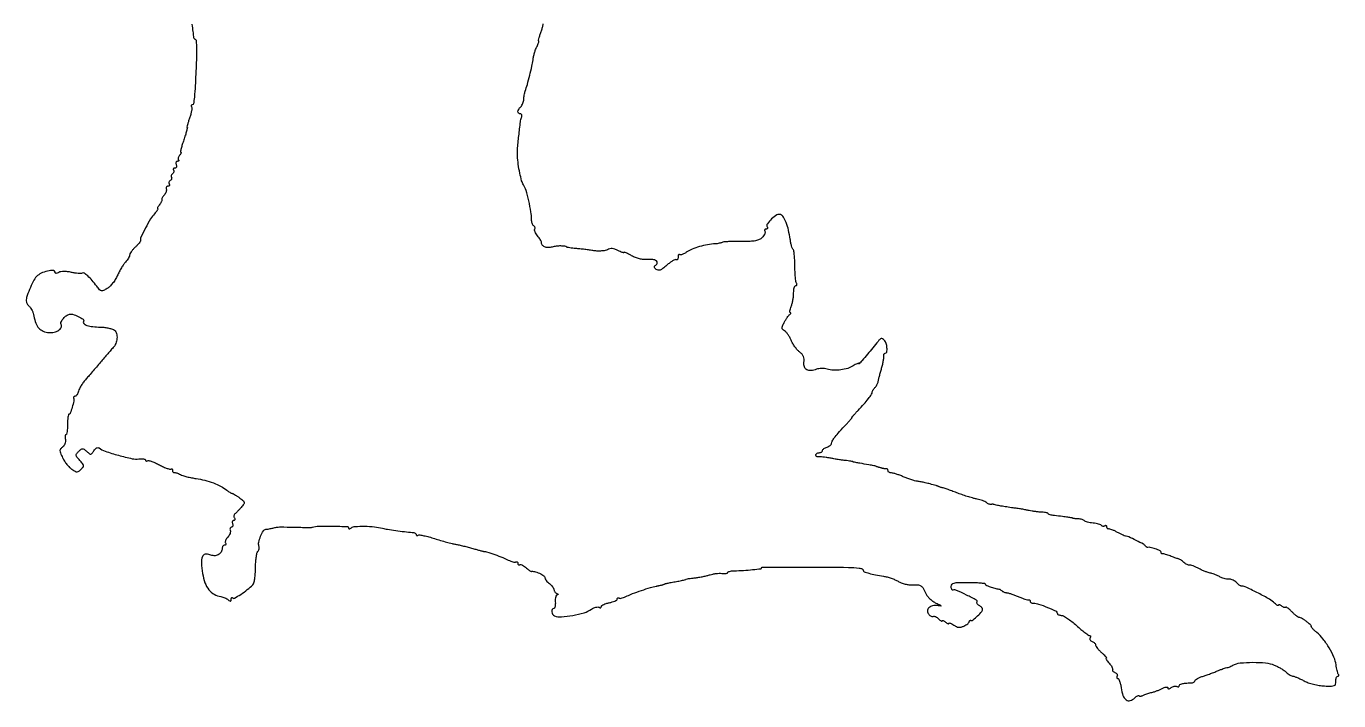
# Model space of a CAD drawing. Extents: x 0 to 582, y 0 to 597.
# Drawn here: x 0 to 582, y 0 to 299 of the extents above; entities that cross this region are included whole.
import ezdxf

# ---------------------------------------------------------------- set-up
doc = ezdxf.new("R2010")
doc.units = 0

msp = doc.modelspace()

# ---------------------------------------------------------------- linework, layer by layer
msp.add_lwpolyline([(73.594641, 299.734646, -0.003356), (74.021923, 296.422865, -0.01131), (74.237697, 294.25, 0.061969), (74.334649, 293.772069, 0.075847), (74.543035, 293.367188, 0.090008), (74.826571, 293.095243, 0.147302), (75.142848, 293, -0.396499), (75.455045, 292.706247, -0.005984), (75.587994, 289.989062, -0.012341), (75.628504, 286.680268, -0.007394), (75.521474, 282.75, -0.001745), (75.054292, 272.490091, -0.012083), (74.686319, 267.469208, -0.016388), (74.300286, 264.518629, -0.367005), (73.690983, 264.000774, 0.135188), (73.428404, 263.928187, 0.190435), (73.281831, 263.737756, 0.141447), (73.282239, 263.448575, 0.067888), (73.434192, 263.106479, -0.162773), (73.569511, 262.530772, -0.021398), (73.398602, 261.269152, -0.023025), (73.052056, 259.744381, -0.017417), (72.537568, 258.106479, 0.008171), (72.010652, 256.531469, 0.014211), (71.63234, 255.206278, 0.008401), (71.379105, 254.138493, 0.479007), (71.490498, 254, -0.488226), (71.60256, 253.856331, -0.004675), (71.218398, 252.384375, -0.010551), (70.69693, 250.609372, -0.00613), (70, 248.5, 0.008683), (69.314957, 246.390512, 0.015115), (68.8306, 244.615625, 0.009442), (68.516878, 243.194673, 0.473597), (68.676306, 243, -0.397059), (68.796962, 242.886252, -0.111661), (68.750698, 242.605785, -0.052999), (68.519167, 242.173559, -0.023767), (68.131121, 241.657991, 0.050768), (67.753708, 241.095866, 0.066538), (67.537806, 240.516912, 0.082297), (67.507446, 240.010146, 0.171918), (67.675343, 239.657991, -0.107973), (67.83593, 239.407608, -0.250747), (67.80656, 239.193285, -0.178279), (67.587473, 239.04647, -0.059455), (67.198051, 239, 0.153432), (66.813169, 238.879046, 0.152337), (66.565342, 238.559375, 0.114556), (66.502351, 238.073796, 0.066923), (66.638374, 237.5, -0.069008), (66.771857, 236.926317, -0.116977), (66.70238, 236.440625, -0.152575), (66.444764, 236.120613, -0.148627), (66.047972, 236, 0.087099), (65.646275, 235.92949, 0.165964), (65.393483, 235.726548, 0.178898), (65.32854, 235.423882, 0.103085), (65.457295, 235.069098, -0.110145), (65.597587, 234.665018, -0.099917), (65.560288, 234.224179, -0.094986), (65.350569, 233.814355, -0.088941), (65, 233.5, 0.082063), (64.645885, 233.191085, 0.092249), (64.427168, 232.796119, 0.100657), (64.376253, 232.377779, 0.11907), (64.5, 232, -0.11907), (64.623747, 231.622221, -0.100657), (64.572832, 231.203881, -0.092249), (64.354115, 230.808915, -0.082063), (64, 230.5, 0.088941), (63.649431, 230.185645, 0.094986), (63.439712, 229.775821, 0.099917), (63.402413, 229.334982, 0.110145), (63.542705, 228.930902, -0.100279), (63.673739, 228.575996, -0.177037), (63.613466, 228.273452, -0.168258), (63.368052, 228.070775, -0.089467), (62.975684, 228, 0.114754), (62.571855, 227.906081, 0.141147), (62.286588, 227.646932, 0.129777), (62.16814, 227.256824, 0.089846), (62.233978, 226.798066, -0.110535), (62.292297, 226.225898, -0.051502), (62.127569, 225.494456, -0.047497), (61.786487, 224.729342, -0.048494), (61.309127, 224.048066, 0.026685), (60.820544, 223.411651, 0.034903), (60.448838, 222.77958, 0.037472), (60.225923, 222.232494, 0.182128), (60.241816, 221.903695, -0.184218), (60.256593, 221.569981, -0.034945), (60.021003, 220.996781, -0.033134), (59.634163, 220.330557, -0.025108), (59.127555, 219.653695, 0.022413), (58.646722, 219.018432, 0.049293), (58.352552, 218.485773, 0.100557), (58.279876, 218.137346, 0.415736), (58.41651, 218, -0.528829), (58.523712, 217.842599, -0.048526), (58.266693, 217.339063, -0.030725), (57.737693, 216.614077, -0.014796), (56.97772, 215.75, 0.05364), (55.266607, 213.469921, 0.014164), (53.045248, 209.48271, 0.009217), (50.996992, 205.364456, 0.156724), (50.799988, 203.882745, -0.198846), (50.722663, 203.526663, -0.017335), (50.157369, 202.76911, -0.020669), (49.388381, 201.887139, -0.014552), (48.455752, 200.958431, 0.022581), (47.515664, 199.991751, 0.026729), (46.721377, 198.99504, 0.027114), (46.152478, 198.098015, 0.128444), (46, 197.514247, -0.10443), (45.880153, 196.946689, -0.02917), (45.463165, 196.134928, -0.028081), (44.871936, 195.25001, -0.026224), (44.172476, 194.415506, 0.037885), (43.345896, 193.381324, 0.014498), (42.351831, 191.828943, 0.01426), (41.365561, 190.074173, 0.017007), (40.540848, 188.364798, -0.034998), (39.653765, 186.683421, -0.028304), (38.481052, 185.012783, -0.029148), (37.216429, 183.59085, -0.063094), (36.062197, 182.695812, -0.02285), (34.382061, 181.804236, -0.167296), (33.490242, 181.705145, -0.158982), (32.702618, 182.173202, -0.020102), (31.443824, 183.732766, 0.01946), (29.378864, 186.297848, 0.033861), (27.449633, 188.230901, 0.038504), (25.830361, 189.440861, 0.287101), (24.91261, 189.44599, -0.143205), (24.396193, 189.303568, -0.017233), (23.203672, 189.36305, -0.019373), (21.759522, 189.541643, -0.014809), (20.196591, 189.844494, 0.025193), (18.49987, 190.136865, 0.031436), (16.903792, 190.228602, 0.034951), (15.551219, 190.126542, 0.091509), (14.632537, 189.814233, -0.034451), (13.94438, 189.489143, -0.10316), (13.433986, 189.403178, -0.203101), (13.126026, 189.547964, -0.1847), (13, 189.87749, 0.413698), (12.212934, 190.665944, 0.056232), (9.647875, 190.381125, 0.049708), (6.752592, 189.414376, 0.100126), (4.803371, 188.019318, 0.068634), (3.251744, 185.813267, 0.023863), (1.634088, 182.269224, 0.021352), (0.375632, 178.686386, 0.122114), (0.27155, 176.688968, 0.068342), (0.449922, 176.163818, 0.034285), (0.80633, 175.558927, 0.033258), (1.267864, 174.973346, 0.041901), (1.771275, 174.501476, -0.087865), (2.297247, 173.909232, -0.03169), (2.826817, 172.910538, -0.030261), (3.280252, 171.719281, -0.031509), (3.579415, 170.497859, 0.04572), (4.459676, 167.299592, 0.095139), (5.805503, 165.102842, 0.111652), (7.708045, 163.775835, 0.080023), (10.24343, 163.19034, 0.071538), (12.607081, 163.369347, 0.089614), (14.631231, 164.218407, 0.133032), (15.730562, 165.445928, 0.260522), (15.674765, 166.717224, -0.238123), (15.590275, 167.696841, -0.064252), (16.374304, 169.099052, -0.059633), (17.623554, 170.420598, -0.089664), (19, 171.200565, -0.15284), (20.720133, 171.257964, -0.044413), (23.233529, 170.315519, -0.045879), (25.344782, 169.052259, -0.391744), (25.53844, 168.062197, 0.374288), (25.686379, 167.161057, 0.094388), (27.099099, 166.382728, 0.050759), (29.660503, 165.826283, 0.022871), (33.096105, 165.596611, -0.024986), (34.971313, 165.463289, -0.025728), (36.805359, 165.143961, -0.026552), (38.357958, 164.702678, -0.090912), (39.269247, 164.191341, -0.156778), (40.192702, 162.741417, -0.082397), (40.390305, 160.591688, -0.07642), (39.870124, 158.322081, -0.09766), (38.710289, 156.522695, 0.01141), (38.01496, 155.767931, 0.001777), (36.680523, 154.24049, 0.001978), (35.120178, 152.427158, 0.001722), (33.5, 150.515864, -0.001563), (31.764596, 148.467322, -0.0012), (29.85639, 146.239868, -0.001213), (28.061169, 144.164651, -0.002881), (26.713243, 142.63203, 0.022346), (25.604487, 141.267762, 0.019972), (24.577173, 139.759096, 0.020444), (23.763945, 138.328834, 0.05689), (23.354835, 137.25, -0.035008), (23.070546, 136.388641, -0.046992), (22.689201, 135.660938, -0.05558), (22.273963, 135.155412, -0.195458), (21.891592, 135, 0.086787), (21.56568, 134.943001, 0.118756), (21.317864, 134.779688, 0.131495), (21.187641, 134.535672, 0.119937), (21.190499, 134.25, -0.113356), (21.223348, 132.82144, -0.018573), (20.561915, 130.117403, -0.012692), (19.721767, 127.424561, -0.321152), (19.128944, 127, 0.347823), (18.851707, 126.780598, 0.021499), (18.640973, 125.678125, 0.024435), (18.499567, 124.225158, 0.014874), (18.4678, 122.5, -0.01466), (18.43677, 120.774832, -0.024095), (18.297612, 119.321875, -0.020972), (18.090218, 118.217328, -0.349034), (17.816818, 118, 0.296929), (17.577707, 117.844272, 0.071246), (17.443197, 117.365703, 0.050709), (17.42198, 116.668366, 0.029844), (17.53068, 115.840692, -0.070973), (17.576414, 114.899338, -0.064693), (17.361938, 113.950784, -0.066099), (16.919076, 113.107514, -0.081136), (16.295873, 112.474397, 0.058272), (15.421504, 111.66345, 0.179365), (15.148034, 110.918084, 0.098772), (15.355332, 109.896582, 0.011487), (16.311497, 107.755998, 0.033418), (17.129185, 106.293744, 0.025256), (18.209176, 104.803728, 0.025786), (19.371735, 103.502701, 0.052534), (20.431805, 102.63664, 0.019412), (21.917672, 101.743501, 0.126541), (22.755051, 101.529096, 0.160634), (23.491906, 101.772982, 0.036821), (24.498198, 102.641055, 0.041234), (25.347445, 103.643245, 0.193318), (25.522581, 104.363174, 0.136338), (25.174331, 105.155104, 0.017223), (23.930801, 106.573659, -0.016627), (22.665721, 108.013329, -0.140964), (22.327681, 108.796215, -0.193954), (22.515571, 109.515152, -0.036671), (23.419386, 110.562243, -0.027164), (24.461143, 111.496563, -0.173797), (25.120775, 111.724429, -0.160175), (25.80467, 111.490791, -0.022182), (26.976609, 110.521169, 0.01955), (28.162931, 109.529081, 0.192962), (28.776754, 109.355138, 0.206928), (29.31681, 109.659495, 0.022817), (30.141542, 110.855036, -0.04755), (30.725129, 111.61751, -0.084057), (31.35192, 112.098735, -0.117687), (31.949074, 112.252967, -0.172485), (32.458796, 112.082267, 0.086171), (35.164845, 110.629003, 0.012916), (41.089891, 108.827973, 0.012629), (47.100886, 107.331425, 0.091373), (50.066665, 107.223092, -0.028074), (51.190978, 107.324096, -0.046897), (52.138333, 107.266938, -0.06294), (52.795437, 107.078196, -0.299878), (53, 106.76779, 0.116758), (53.069613, 106.473745, 0.185855), (53.258439, 106.301901, 0.155051), (53.543402, 106.283872, 0.077431), (53.879791, 106.425707, -0.203842), (54.458654, 106.514023, -0.0203), (55.831762, 106.102227, -0.022959), (57.490099, 105.44396, -0.016229), (59.289348, 104.560948, 0.014577), (61.067996, 103.680747, 0.022302), (62.661938, 103.033387, 0.018379), (63.962912, 102.624619, 0.269526), (64.409557, 102.742891, -0.136019), (64.633251, 102.869494, -0.260101), (64.826557, 102.817182, -0.150389), (64.959008, 102.574182, -0.050168), (65, 102.166667, 0.064351), (65.055637, 101.736164, 0.10263), (65.220312, 101.405116, 0.135869), (65.464892, 101.22507, 0.161515), (65.75, 101.212452, -0.12201), (66.164689, 101.226232, -0.025989), (66.867188, 101.038173, -0.025729), (67.679298, 100.727866, -0.021999), (68.5, 100.320823, 0.049699), (69.595444, 99.851088, 0.014265), (71.372818, 99.345292, 0.014205), (73.421348, 98.886535, 0.014659), (75.471296, 98.550277, -0.030386), (79.280011, 97.80189, -0.027193), (83.117405, 96.576277, -0.028395), (86.527451, 95.052242, -0.055561), (89, 93.403609, 0.022259), (89.647696, 92.906535, 0.020644), (90.353125, 92.455586, 0.021135), (91.013898, 92.107167, 0.062601), (91.5, 91.947189, -0.07445), (92.03235, 91.757963, -0.014858), (92.910256, 91.255467, -0.015412), (93.905725, 90.602701, -0.013825), (94.896617, 89.866681, -0.016431), (96.385067, 88.614562, -0.181443), (96.738212, 87.935534, -0.189739), (96.54884, 87.207342, -0.018244), (95.396617, 85.740751, -0.007885), (94.606081, 84.836098, -0.008254), (93.799185, 83.97075, -0.007987), (93.078686, 83.246701, -0.035868), (92.621885, 82.861803, 0.116457), (92.339281, 82.533315, 0.092735), (92.203561, 82.084485, 0.085656), (92.234686, 81.584665, 0.080294), (92.430902, 81.111803, -0.069584), (92.61819, 80.68629, -0.144206), (92.614322, 80.326592, -0.190031), (92.425471, 80.089574, -0.131358), (92.090402, 80, 0.172457), (91.747127, 79.877971, 0.149855), (91.53372, 79.559375, 0.105471), (91.493584, 79.074174, 0.059765), (91.638374, 78.5, -0.062927), (91.779282, 77.92599, -0.109632), (91.728935, 77.440625, -0.151303), (91.500163, 77.121579, -0.163532), (91.138374, 77, 0.147005), (90.771877, 76.889866, 0.152616), (90.533278, 76.597251, 0.117805), (90.467702, 76.153271, 0.069742), (90.588895, 75.628939, -0.119568), (90.671977, 74.985446, -0.060382), (90.484224, 74.184379, -0.054802), (90.074726, 73.358563, -0.053944), (89.493753, 72.63661, 0.047433), (88.919569, 71.941768, 0.058273), (88.531672, 71.195586, 0.069165), (88.375334, 70.512105, 0.161465), (88.495259, 70.007671, -0.081784), (88.653711, 69.6226, -0.160283), (88.624008, 69.296003, -0.182888), (88.413458, 69.079015, -0.110112), (88.059017, 69, 0.129192), (87.655153, 68.893877, 0.100706), (87.311086, 68.595343, 0.088925), (87.079717, 68.148767, 0.075301), (87, 67.622445, -0.139451), (86.531596, 65.975651, -0.135165), (85.262365, 64.798297, -0.122951), (83.463602, 64.368605, -0.104715), (81.55445, 64.793237, 0.154745), (79.512019, 65.040489, 0.258719), (78.215838, 63.964328, 0.109173), (77.791367, 61.230856, 0.024253), (78.323095, 56.5, 0.046535), (79.386442, 52.394307, 0.080651), (81.094449, 49.32194, 0.095571), (83.447695, 47.291474, 0.092738), (86.412107, 46.254879, -0.037781), (87.24851, 46.061713, -0.025627), (88.166064, 45.722889, -0.025878), (89.023418, 45.301608, -0.046097), (89.671516, 44.857655, 0.026298), (90.325093, 44.370894, 0.183799), (90.706183, 44.284066, 0.304954), (90.93056, 44.485478, 0.061901), (91, 45.044222, -0.051047), (91.046013, 45.493739, -0.153248), (91.194428, 45.760229, -0.25968), (91.411004, 45.815619, -0.132682), (91.661882, 45.671451, 0.340382), (92.465515, 45.567011, 0.012802), (95.217531, 47.263875, 0.02125), (98.129296, 49.345354, 0.026632), (100.632353, 51.524676, 0.143252), (101.073939, 52.302025, 0.019893), (101.432077, 54.141786, 0.021439), (101.681862, 56.411525, 0.016686), (101.764706, 58.893277, -0.015331), (101.840695, 61.3709, -0.019982), (102.07006, 63.627827, -0.017986), (102.398097, 65.459565, -0.14404), (102.804208, 66.204208, 0.083193), (103.161778, 66.705712, 0.062439), (103.380984, 67.348462, 0.062176), (103.435344, 68.028509, 0.08067), (103.307974, 68.639815, -0.149594), (103.188014, 70.365002, -0.040818), (104.028221, 72.995637, -0.03884), (105.238526, 75.387855, -0.243945), (106.37132, 76.076511, 0.020246), (106.940348, 76.138305, 0.007006), (107.75595, 76.272161, 0.006947), (108.651522, 76.444931, 0.008016), (109.5, 76.635113, -0.017905), (111.096196, 76.959886, -0.032986), (112.414274, 77.090767, -0.013205), (114.338061, 77.103494, -0.000832), (120, 76.981992, 0.00243), (122.527056, 76.935842, 0.003624), (124.7375, 76.922239, 0.001578), (126.624108, 76.930255, 0.074787), (127, 76.989645, -0.071903), (129.728999, 77.436878, -0.008483), (135.895761, 77.448684, -0.003433), (142.459792, 77.304792, -0.405808), (143, 76.748807, 0.128724), (143.09086, 76.401729, 0.262875), (143.324071, 76.260474, 0.136388), (143.709946, 76.35516, 0.035257), (144.25, 76.710696, -0.150508), (145.931082, 77.331824, -0.016629), (150.079911, 77.422674, -0.021438), (154.48551, 77.183523, -0.040028), (158, 76.554471, 0.023368), (160.244936, 76.075045, 0.00618), (163.87185, 75.522028, 0.006528), (167.797125, 75.025228, 0.009671), (171.25, 74.701443, -0.045812), (171.919736, 74.589429, -0.062813), (172.485938, 74.361481, -0.079383), (172.869851, 74.059422, -0.188623), (173, 73.726697, 0.127159), (173.071564, 73.449851, 0.189129), (173.262218, 73.292165, 0.147226), (173.551102, 73.284988, 0.071638), (173.892657, 73.433658, -0.178419), (174.524425, 73.562021, -0.011923), (176.373207, 73.232252, -0.015992), (178.60579, 72.703992, -0.011223), (181.083564, 71.973305, 0.0057), (183.719256, 71.1643, 0.005342), (186.430312, 70.397244, 0.005324), (188.850293, 69.767971, 0.018223), (190.440907, 69.433418, -0.012281), (191.927634, 69.139115, -0.005086), (193.923266, 68.671516, -0.005028), (196.053154, 68.126788, -0.006459), (198, 67.580931, 0.003407), (199.760441, 67.075725, 0.004912), (201.325, 66.654775, 0.00266), (202.651035, 66.31945, 0.076678), (203, 66.288202, -0.096901), (204.178173, 66.13483, -0.005059), (207.801039, 64.882705, -0.008661), (211.376519, 63.536053, -0.025269), (213.774969, 62.441722, 0.026439), (214.823607, 61.966224, 0.033316), (215.83962, 61.644973, 0.035299), (216.696683, 61.498677, 0.164477), (217.1783, 61.610195, -0.115371), (217.491016, 61.715164, -0.185296), (217.758626, 61.640434, -0.156129), (217.938633, 61.389508, -0.078292), (218, 61, 0.081576), (218.063708, 60.612117, 0.160045), (218.249263, 60.364442, 0.183037), (218.525436, 60.294408, 0.11041), (218.848556, 60.406403, -0.207146), (219.319019, 60.47513, -0.048745), (220.079836, 60.188001, -0.042244), (220.962636, 59.655552, -0.030726), (221.848556, 58.926464, 0.011401), (222.674493, 58.191438, 0.022539), (223.368013, 57.653912, 0.027033), (223.875409, 57.335638, 0.571558), (224, 57.409025, -0.441431), (224.151458, 57.54715, -0.023042), (224.88125, 57.445718, -0.024192), (225.849287, 57.21645, -0.013626), (227, 56.850155, -0.032865), (228.148456, 56.36306, -0.042972), (229.11875, 55.764514, -0.049188), (229.797436, 55.148634, -0.185996), (230, 54.622934, 0.122132), (230.137242, 54.069454, 0.041357), (230.5875, 53.365113, 0.038215), (231.234672, 52.638812, 0.035523), (232, 52, -0.035941), (232.765318, 51.360112, -0.038462), (233.4125, 50.63063, -0.041632), (233.862451, 49.921776, -0.121181), (234, 49.362574, 0.093329), (234.093183, 48.867702, 0.06552), (234.367188, 48.369801, 0.063508), (234.772117, 47.944432, 0.075049), (235.25, 47.662281, -0.029524), (235.673478, 47.46159, -0.189771), (235.822228, 47.282867, -0.405707), (235.755881, 47.146144, -0.068517), (235.442691, 47.078947, 0.245426), (235.051573, 46.835982, 0.066184), (234.756977, 46.141941, 0.051159), (234.590573, 45.154873, 0.033489), (234.593077, 44, -0.028325), (234.607432, 42.850368, -0.045725), (234.475273, 41.88125, -0.058996), (234.232622, 41.205567, -0.284354), (233.900386, 41, 0.280118), (233.217514, 40.584855, 0.147459), (233.027732, 39.573621, 0.113449), (233.425884, 38.423337, 0.166269), (234.25, 37.75402, 0.106053), (237.305122, 37.319518, 0.027076), (242.293327, 37.942169, 0.028308), (247.310043, 39.142875, 0.072255), (250.691357, 40.717339, -0.038862), (251.618187, 41.226506, -0.04541), (252.566388, 41.555438, -0.051192), (253.399912, 41.673631, -0.149126), (253.956024, 41.527179, 0.073975), (254.355362, 41.35556, 0.150504), (254.693332, 41.369273, 0.187923), (254.916759, 41.561638, 0.122724), (255, 41.89567, -0.242077), (255.223146, 42.329558, -0.043902), (256.028125, 42.804476, -0.038656), (257.159326, 43.240617, -0.026324), (258.5, 43.565978, 0.024598), (259.840796, 43.886473, 0.036512), (260.971875, 44.308099, 0.040486), (261.782646, 44.762387, 0.249794), (262, 45.170308, -0.097124), (262.063219, 45.492697, -0.174747), (262.241374, 45.690462, -0.170842), (262.508117, 45.731622, -0.092326), (262.8217, 45.610195, 0.170309), (263.311827, 45.502551, 0.033024), (264.216005, 45.673831, 0.031694), (265.293233, 46.02676, 0.024657), (266.414392, 46.539964, -0.030649), (268.774276, 47.586191, -0.007634), (272.754972, 48.997689, -0.007585), (276.772931, 50.286158, -0.031492), (279.25, 50.871858, 0.004329), (279.573744, 50.930061, 0.003318), (279.926563, 50.999077, 0.003355), (280.255897, 51.068075, 0.007937), (280.5, 51.125), (280.758692, 51.189673), (281.146875, 51.286719), (281.580474, 51.395119), (282, 51.5, 0.011244), (282.401182, 51.609937, 0.012819), (282.779688, 51.733521, 0.012034), (283.094467, 51.853911, 0.067684), (283.25, 51.9439, -0.10654), (283.442311, 52.036182, -0.00481), (284.160937, 52.201042, -0.007874), (285.024047, 52.37613, -0.005539), (286, 52.546992, 0.006306), (288.317955, 52.95647, 0.007924), (290.454065, 53.396849, 0.00222), (292.371343, 53.832838, 0.348895), (292.5, 53.994772, -0.369798), (292.557022, 54.061327, -0.001294), (293.675, 54.231894, -0.005661), (294.966277, 54.410559, -0.003418), (296.5, 54.594454, 0.012393), (298.226966, 54.833031, 0.009374), (300.109718, 55.177212, 0.009493), (301.866481, 55.567373, 0.021643), (303.171382, 55.943745, -0.03154), (304.381949, 56.267115, -0.020373), (305.815514, 56.494387, -0.020483), (307.240808, 56.602241, -0.035991), (308.421382, 56.558087, 0.024686), (309.409788, 56.498739, 0.040923), (310.242531, 56.558122, 0.051184), (310.830613, 56.711589, 0.312969), (311, 56.955695, -0.292259), (311.170989, 57.223238, -0.042413), (311.807813, 57.454732, -0.036988), (312.696136, 57.625523, -0.023338), (313.75, 57.698711, 0.009797), (317.97646, 57.877431, 0.011012), (322.030566, 58.218277, 0.003987), (325.675038, 58.635088, 0.3785), (325.999196, 59.00077, -0.41426), (326.350489, 59.350882, -0.000155), (346.246589, 59.309593, -0.001111), (364.506228, 59.225447, -0.031099), (369.25, 58.897568, -0.038576), (369.919949, 58.755963, -0.053675), (370.485937, 58.521547, -0.066661), (370.874648, 58.236321, -0.203917), (371, 57.941741, 0.307853), (371.432444, 57.305951, 0.022407), (373.542294, 56.579956, 0.024124), (376.418098, 55.881193, 0.013181), (380, 55.289316, -0.030547), (381.558101, 54.975945, -0.01864), (383.353125, 54.426914, -0.018656), (385.097778, 53.747398, -0.031231), (386.5, 53.033072, 0.042911), (387.884124, 52.368164, 0.028416), (389.566792, 51.83797, 0.028604), (391.273687, 51.507515, 0.04845), (392.727378, 51.453388, -0.028548), (395.215999, 51.459682, -0.125916), (396.603594, 51.022735, -0.123732), (397.623649, 49.968677, -0.027156), (398.771042, 47.701437, 0.062485), (399.477348, 46.520476, 0.035599), (400.594451, 45.284642, 0.034979), (401.916449, 44.183021, 0.048181), (403.250688, 43.403948, -0.002589), (405.195003, 42.494787, -0.144764), (405.490331, 42.230439, -0.626793), (405.398704, 42.086417, -0.007195), (403.947056, 42.276169, 0.089695), (401.760571, 42.200615, 0.140507), (400.113713, 41.316611, 0.197421), (399.514835, 39.93547, 0.179913), (400.029919, 38.46395, 0.047609), (400.547374, 37.949047, 0.061934), (401.111869, 37.591928, 0.075961), (401.635731, 37.436325, 0.174405), (402.032687, 37.520202, -0.185834), (402.454032, 37.599532, -0.061179), (403.066283, 37.407735, -0.0511), (403.75508, 37.0061, -0.038867), (404.41938, 36.437763, 0.020699), (405.02689, 35.878572, 0.047876), (405.535693, 35.525275, 0.108093), (405.863702, 35.425279, 0.43801), (406, 35.551016, -0.367029), (406.130356, 35.704677, -0.129665), (406.440625, 35.675378, -0.059248), (406.923674, 35.429763, -0.025998), (407.5, 35, 0.025433), (408.076312, 34.569235, 0.057651), (408.559375, 34.320297, 0.125171), (408.870348, 34.285442, 0.37451), (409, 34.434259, -0.437163), (409.1596, 34.581914, -0.071371), (409.621653, 34.478485, -0.041733), (410.303753, 34.152238, -0.020367), (411.116266, 33.631117, 0.04328), (412.274981, 32.960728, 0.087771), (413.288671, 32.687905, 0.087052), (414.339928, 32.778378, 0.042027), (415.616266, 33.234928, 0.02719), (416.528955, 33.712283, 0.03582), (417.299778, 34.248586, 0.038795), (417.848087, 34.766639, 0.18616), (418, 35.160515, -0.09456), (418.057464, 35.461646, -0.132657), (418.220313, 35.679964, -0.139303), (418.464193, 35.780015, -0.108987), (418.75, 35.75, 0.258894), (419.689725, 35.925776, 0.019063), (421.714465, 37.736647, 0.020416), (423.588643, 39.70005, 0.206814), (423.928967, 40.75, 0.129082), (423.802954, 41.09396, 0.041115), (423.452863, 41.518054, 0.037904), (422.968065, 41.945611, 0.034204), (422.407935, 42.31146, -0.052694), (421.88832, 42.678896, -0.074719), (421.523788, 43.110942, -0.096965), (421.364127, 43.537238, -0.18161), (421.434242, 43.893602, 0.433286), (421.221341, 44.680717, 0.007358), (416.792346, 46.953848, 0.010222), (412.367884, 49.031527, 0.165006), (410.75, 49.180004, -0.245919), (410.464316, 49.251953, -0.102309), (410.220313, 49.581116, -0.068413), (410.05445, 50.122326, -0.040213), (410, 50.798264, -0.185968), (410.360504, 51.734008, -0.151539), (411.290935, 52.284851, -0.05245), (413.227947, 52.536015, -0.006453), (417.5, 52.584028, -0.008471), (420.375658, 52.530511, -0.014044), (422.796875, 52.376226, -0.007667), (424.760243, 52.165227, -0.378804), (425, 51.894172, 0.29762), (425.31756, 51.40793, 0.01373), (427.236754, 50.627439, 0.022252), (429.340033, 49.943728, 0.037043), (431.166667, 49.581533, -0.071803), (431.475262, 49.497767, -0.0306), (431.857812, 49.303638, -0.029492), (432.247206, 49.04306, -0.034184), (432.583333, 48.75, 0.066051), (432.958622, 48.462634, 0.039099), (433.468814, 48.220313, 0.038449), (434.025801, 48.055072, 0.052934), (434.544543, 48, -0.068968), (435.236628, 47.904081, -0.011195), (436.537396, 47.504804, -0.012164), (438.056593, 46.959634, -0.010437), (439.627876, 46.314227, 0.010303), (441.165662, 45.682099, 0.013901), (442.582876, 45.178221, 0.010904), (443.772047, 44.820771, 0.128958), (444.25, 44.814227, -0.111215), (444.53583, 44.820313, -0.128704), (444.779688, 44.700638, -0.121906), (444.942628, 44.470436, -0.093606), (445, 44.166667, 0.166512), (445.108889, 43.848762, 0.095262), (445.416928, 43.578125, 0.076155), (445.87644, 43.395182, 0.056779), (446.419328, 43.333333, -0.081898), (448.734518, 42.951552, -0.017133), (452.593321, 41.494123, -0.010262), (456.441148, 39.794616, -0.291445), (457, 38.917292, 0.18223), (457.132808, 38.564997, 0.088969), (457.514063, 38.261507, 0.06963), (458.080378, 38.051049, 0.050371), (458.75, 37.972944, -0.125295), (459.712735, 37.711932, -0.018256), (461.454687, 36.642617, -0.019698), (463.457364, 35.193305, -0.015739), (465.5, 33.482168, 0.007391), (467.474485, 31.771226, 0.010763), (469.268899, 30.326956, 0.006555), (470.803288, 29.177199, 0.155884), (471.309017, 29.009224, -0.159561), (471.564202, 28.922428, -0.188404), (471.697556, 28.706885, -0.125284), (471.675367, 28.379462, -0.05923), (471.495635, 27.992937, 0.148943), (471.382065, 27.562314, 0.123594), (471.515309, 27.105471, 0.099723), (471.885502, 26.690575, 0.069381), (472.436618, 26.385948, -0.053176), (473.034552, 26.080214, -0.056635), (473.540757, 25.660669, -0.063462), (473.885592, 25.196389, -0.128724), (474, 24.75936, 0.146944), (474.161637, 24.221241, 0.024425), (474.807813, 23.339524, 0.024991), (475.697065, 22.348354, 0.019821), (476.75, 21.367571, -0.013358), (477.751181, 20.458873, -0.028772), (478.460432, 19.69684, -0.049244), (478.813598, 19.173464, -0.567408), (478.711045, 19.001221, 0.47359), (478.570718, 18.829334, 0.078675), (478.74263, 18.368372, 0.040489), (479.211735, 17.675161, 0.018543), (479.926464, 16.848556, -0.026917), (480.660543, 15.970283, -0.038086), (481.207024, 15.110616, -0.042565), (481.521023, 14.378245, -0.221922), (481.471163, 13.953341, 0.201113), (481.419008, 13.623115, 0.111865), (481.604073, 13.252472, 0.079667), (482.006542, 12.895257, 0.050165), (482.569126, 12.611848, -0.069662), (483.11802, 12.308048, -0.099962), (483.486378, 11.893882, -0.123645), (483.618411, 11.43751, -0.148363), (483.504365, 11.007063, 0.069265), (483.334422, 10.621622, 0.143725), (483.337204, 10.295825, 0.190156), (483.507193, 10.081198, 0.132038), (483.809314, 10, -0.280579), (484.202297, 9.76063, -0.033241), (484.627532, 8.782665, -0.031936), (485.012283, 7.443883, -0.020669), (485.292505, 5.85588, 0.050724), (486.105911, 2.453924, 0.151893), (487.512968, 0.554348, 0.236463), (489.310245, 0.250675, 0.122707), (491.309524, 1.452381, -0.036213), (491.906104, 1.968282, -0.054736), (492.49757, 2.315823, -0.071678), (492.99761, 2.458948, -0.234423), (493.314421, 2.352245, 0.165061), (493.622055, 2.200508, 0.068565), (494.091367, 2.20326, 0.057543), (494.638899, 2.347589, 0.046287), (495.183469, 2.620934, -0.037704), (495.826414, 2.957572, -0.01878), (496.684144, 3.289674, -0.018527), (497.603047, 3.568703, -0.025882), (498.443405, 3.744311, 0.033948), (499.383815, 3.956699, 0.013533), (500.640372, 4.369003, 0.013319), (501.97644, 4.888374, 0.016339), (503.193405, 5.446596, -0.022902), (504.363281, 5.96475, -0.06147), (505.24438, 6.188197, -0.127236), (505.784738, 6.118907, -0.306641), (506, 5.800911, 0.167522), (506.114506, 5.468739, 0.260185), (506.387008, 5.354237, 0.114564), (506.839861, 5.514134, 0.031302), (507.456195, 5.963645, -0.05732), (508.090759, 6.377768, -0.06058), (508.791251, 6.627673, -0.067771), (509.449211, 6.684618, -0.126816), (509.956195, 6.527073, 0.063293), (510.355979, 6.345097, 0.134126), (510.693382, 6.333594, 0.191578), (510.914558, 6.488557, 0.1463), (511, 6.774316, -0.254223), (511.298761, 7.323937, -0.083213), (512.173753, 7.70315, -0.042759), (513.720792, 7.948757, -0.010996), (516.25, 8.075292, 0.047061), (516.919744, 8.157442, 0.065871), (517.485937, 8.362615, 0.084621), (517.868405, 8.65219, 0.190742), (518, 8.984597, -0.24222), (518.207962, 9.388694, -0.02766), (519.101562, 9.955079, -0.028474), (520.313345, 10.544448, -0.01938), (521.75, 11.080285, 0.005524), (523.421791, 11.651586, 0.003534), (525.351723, 12.350395, 0.003551), (527.233176, 13.061964, 0.006622), (528.745226, 13.669263, -0.007034), (530.007453, 14.175013, -0.0109), (531.112007, 14.57224, -0.005412), (532.045824, 14.874049, -0.233595), (532.245226, 14.842446, 0.246027), (532.433042, 14.81719, 0.010007), (533.091735, 15.071774, 0.0155), (533.881116, 15.424124, 0.010144), (534.76919, 15.876474, -0.097581), (538.035064, 16.875469, -0.024505), (543.621473, 17.173534, -0.025524), (549.307253, 16.907634, -0.073106), (553.136107, 15.95554, -0.021269), (554.56598, 15.295956, -0.015973), (556.081309, 14.454945, -0.016221), (557.458177, 13.57036, -0.035328), (558.438561, 12.787044, 0.025133), (559.259751, 12.103057, 0.027298), (560.123818, 11.524944, 0.028216), (560.911762, 11.116075, 0.105954), (561.453371, 11, -0.087407), (562.079602, 10.889683, -0.011742), (563.330542, 10.401286, -0.013265), (564.797522, 9.742238, -0.010812), (566.332414, 8.961823, 0.039402), (568.183529, 8.150125, 0.022282), (570.532358, 7.449402, 0.021896), (573.022381, 6.940547, 0.029245), (575.317605, 6.711823, 0.009072), (578.447028, 6.640751, 0.096437), (579.693216, 6.877468, 0.230302), (580.264104, 7.505097, 0.080336), (580.420599, 8.75, -0.037635), (580.455052, 9.611718, -0.057557), (580.625495, 10.339063, -0.076884), (580.895368, 10.834669, -0.233799), (581.229616, 11, 0.134273), (581.51827, 11.07894, 0.190528), (581.679765, 11.286871, 0.142158), (581.680204, 11.602762, 0.068241), (581.514472, 11.976583, -0.06391), (581.256545, 12.545079, -0.014477), (580.974011, 13.568618, -0.014766), (580.715318, 14.777296, -0.013859), (580.52216, 16.024903, 0.071169), (579.592157, 19.411753, 0.032049), (577.482772, 23.5219, 0.031852), (574.772031, 27.467883, 0.051467), (571.942887, 30.394603, -0.010642), (570.803912, 31.395155, -0.021881), (569.965127, 32.234665, -0.029513), (569.475053, 32.837973, -0.61104), (569.558133, 33, 0.583418), (569.64192, 33.148214, 0.049932), (569.313804, 33.5875, 0.027975), (568.654322, 34.231533, 0.012774), (567.727129, 35, 0.016103), (566.686368, 35.765732, 0.019519), (565.661777, 36.4125, 0.018458), (564.770539, 36.884598, 0.113033), (564.266585, 37, -0.142443), (563.774855, 37.142988, -0.021768), (562.929456, 37.733217, -0.022864), (561.968789, 38.540313, -0.018038), (561.003704, 39.496057, 0.018949), (560.069656, 40.417703, 0.030997), (559.204434, 41.115729, 0.032433), (558.494124, 41.553212, 0.329334), (558.1714, 41.504733, -0.214833), (557.8884, 41.397511, -0.067307), (557.432971, 41.48769, -0.053441), (556.891549, 41.740383, -0.037335), (556.342009, 42.131121, 0.033672), (555.826293, 42.50352, 0.081711), (555.394215, 42.683672, 0.182272), (555.120162, 42.648229, 0.277188), (555, 42.448131, -0.487557), (554.823651, 42.310271, -0.071865), (554.336099, 42.509122, -0.038227), (553.608125, 43.014847, -0.017655), (552.739912, 43.774615, 0.062597), (550.449734, 45.441467, 0.009575), (545.449516, 48.076358, 0.006801), (540.261705, 50.596621, 0.122097), (538.459621, 50.953739, -0.150604), (538.16753, 51.028821, -0.020148), (537.633451, 51.38708, -0.021809), (537.019775, 51.87804, -0.016758), (536.392857, 52.464286, 0.041066), (535.699796, 53.051977, 0.035821), (534.888616, 53.548884, 0.037497), (534.085729, 53.891221, 0.082205), (533.428571, 54, -0.016011), (531.911549, 54.04859, -0.048489), (530.892847, 54.213969, -0.047082), (529.909001, 54.575259, -0.014444), (528.5, 55.299716, 0.022077), (527.6026, 55.743944, 0.015512), (526.557799, 56.166694, 0.01569), (525.530506, 56.509509, 0.031373), (524.696762, 56.702954, -0.040936), (523.789466, 56.931811, -0.013093), (522.484177, 57.415833, -0.012967), (521.052953, 58.033152, -0.014132), (519.696762, 58.707453, 0.016054), (518.408621, 59.341757, 0.020493), (517.181971, 59.838077, 0.018885), (516.143597, 60.165817, 0.136689), (515.624841, 60.163883, -0.142478), (515.178509, 60.167289, -0.041107), (514.529462, 60.421159, -0.037738), (513.811168, 60.84246, -0.032428), (513.124841, 61.387021, 0.021559), (512.429348, 61.963909, 0.021256), (511.683547, 62.481657, 0.021697), (510.992893, 62.877965, 0.072319), (510.5, 63.048541, -0.030547), (509.958452, 63.18674, -0.006927), (509.059375, 63.489471, -0.007149), (508.030469, 63.868484, -0.00689), (507, 64.281282, 0.014804), (505.987858, 64.668266, 0.017777), (505.014063, 64.969534, 0.01666), (504.185425, 65.164577, 0.102842), (503.75, 65.161482, -0.120748), (503.46429, 65.169558, -0.12651), (503.220312, 65.30934, -0.114257), (503.056966, 65.563452, -0.086157), (503, 65.891592, 0.295531), (502.582546, 66.536185, 0.019524), (500.431121, 67.401353, 0.022975), (498.210486, 68.081868, 0.166035), (497.111803, 67.996388, -0.191418), (496.919683, 67.99092, -0.059887), (496.657922, 68.123699, -0.049981), (496.374526, 68.357093, -0.037486), (496.111803, 68.66459, 0.112878), (495.206516, 69.448853, 0.006645), (491.951902, 71.125883, 0.006642), (488.653745, 72.715911, 0.112972), (487.483237, 72.966557, -0.105891), (487.155177, 73.032018, -0.005615), (486.175541, 73.468529, -0.008621), (485.017222, 74.024703, -0.006154), (483.739522, 74.685341, 0.013473), (482.444081, 75.331301, 0.017887), (481.231297, 75.843837, 0.015328), (480.210191, 76.197501, 0.143558), (479.75, 76.205603, -0.145189), (479.464714, 76.211538, -0.135989), (479.220312, 76.371482, -0.109154), (479.056093, 76.669568, -0.071646), (479, 77.059017, 0.098926), (478.928183, 77.418448, 0.176081), (478.726548, 77.637945, 0.169366), (478.42443, 77.681645, 0.090666), (478.069098, 77.542705, -0.084371), (477.67626, 77.383413, -0.093237), (477.266808, 77.370736, -0.100476), (476.904723, 77.505073, -0.115934), (476.645122, 77.765188, 0.16083), (476.258153, 78.089999, 0.027215), (475.331406, 78.402209, 0.027331), (474.15989, 78.659122, 0.021299), (472.8653, 78.813441, -0.020471), (471.567348, 78.965981, -0.025886), (470.385622, 79.217466, -0.025511), (469.443324, 79.521862, -0.150716), (469.039276, 79.837161, 0.129653), (468.68155, 80.140898, 0.037021), (467.997475, 80.407868, 0.034597), (467.150848, 80.605127, 0.030654), (466.25, 80.694109, -0.00829), (465.36986, 80.741462, -0.011681), (464.5875, 80.814977, -0.008007), (463.941951, 80.901387, -0.138449), (463.75, 80.988082, 0.136154), (463.386325, 81.154312, 0.004097), (461.723505, 81.40544, 0.005919), (459.375624, 81.71206, 0.00172), (455.75, 82.129314, -0.018026), (454.696052, 82.285573, -0.028393), (453.807812, 82.502947, -0.027521), (453.148188, 82.745079, -0.299492), (453, 82.970287, 0.316055), (452.849416, 83.184715, 0.029195), (452.192188, 83.379368, 0.029296), (451.304059, 83.53273, 0.018242), (450.25, 83.612928, -0.014987), (448.981141, 83.701169, -0.008114), (447.426562, 83.881735, -0.008076), (445.848582, 84.117018, -0.012624), (444.5, 84.375557, 0.008219), (443.067216, 84.663346, 0.003861), (441.20625, 84.99058, 0.003825), (439.250604, 85.30355, 0.005369), (437.5, 85.550784, -0.004443), (434.578199, 85.957905, -0.006582), (432.025545, 86.371152, -0.006107), (429.971261, 86.757446, -0.04344), (429, 87.04191, 0.060712), (428.748545, 87.106241, 0.024663), (428.395642, 87.134488, 0.023964), (428.00887, 87.127772, 0.028086), (427.64474, 87.083334, -0.101087), (427.233206, 87.09317, -0.04029), (426.692434, 87.263965, -0.037775), (426.120694, 87.548638, -0.038829), (425.603852, 87.913811, 0.064192), (424.948574, 88.32877, 0.021362), (423.897263, 88.765332, 0.020865), (422.678965, 89.15444, 0.022303), (421.459112, 89.430843, -0.023105), (419.953838, 89.77446, -0.007414), (417.753614, 90.420172, -0.007379), (415.322743, 91.212396, -0.008191), (413, 92.050234, 0.003098), (410.784261, 92.875074, 0.003644), (408.675, 93.628054, 0.003205), (406.885114, 94.239511, 0.022569), (406, 94.491777, -0.008276), (405.407299, 94.642531, -0.010595), (404.867188, 94.801831, -0.00866), (404.422746, 94.951742, -0.084142), (404.25, 95.048489, 0.057914), (404.105601, 95.139567, 0.0149), (403.853125, 95.251475, 0.014966), (403.555465, 95.362664, 0.014713), (403.25, 95.456533, 0.004017), (400.6677, 96.145368, 0.007101), (398.524701, 96.666267, 0.008445), (396.675509, 97.055293, 0.0116), (395, 97.338185, -0.030309), (393.783319, 97.59073, -0.011931), (392.142247, 98.078882, -0.011758), (390.388765, 98.692255, -0.014395), (388.782119, 99.350427, 0.01375), (387.246351, 99.981877, 0.01454), (385.706305, 100.515438, 0.014283), (384.356601, 100.897527, 0.061906), (383.532119, 101, -0.063429), (382.946332, 101.074612, -0.081401), (382.45006, 101.29375, -0.098418), (382.117996, 101.618634, -0.151167), (382, 102, 0.075146), (381.943594, 102.373191, 0.101574), (381.779688, 102.671464, 0.119953), (381.535622, 102.848335, 0.137085), (381.25, 102.881579, -0.037629), (380.908429, 102.85372, -0.022329), (380.5, 102.869449, -0.02227), (380.091714, 102.921861, -0.035422), (379.75, 103.006579, 0.006628), (379.391783, 103.117616, 0.003126), (378.926562, 103.251933, 0.003097), (378.437645, 103.386522, 0.004363), (378, 103.5, -0.011244), (377.598818, 103.609937, -0.012819), (377.220312, 103.733521, -0.012034), (376.905533, 103.853911, -0.067684), (376.75, 103.9439, 0.108928), (376.55191, 104.037807, 0.003582), (375.692187, 104.228721, 0.006688), (374.66762, 104.434257, 0.004586), (373.5, 104.64122, -0.000614), (369.497082, 105.317994, -0.005208), (367.701163, 105.643182, -0.003929), (366.597834, 105.863856, -0.355295), (366.5, 105.984156, 0.366403), (366.44248, 106.05211, 0.001747), (365.471875, 106.211189, 0.006585), (364.341991, 106.377089, 0.003983), (363, 106.545242, -0.006183), (361.406791, 106.751998, -0.003598), (359.5, 107.03748, -0.003596), (357.593453, 107.351036, -0.006066), (356, 107.644832, 0.011336), (354.568361, 107.893221, 0.012185), (353.160937, 108.069712, 0.011787), (351.948088, 108.16305, 0.055154), (351.25, 108.123242, -0.082137), (350.772618, 108.12169, -0.107188), (350.367188, 108.28091, -0.121062), (350.09756, 108.574977, -0.125939), (350, 108.956163, -0.14229), (350.11562, 109.35422, -0.099695), (350.440625, 109.693373, -0.084459), (350.926647, 109.921853, -0.067835), (351.5, 110, 0.060283), (352.073619, 110.069412, 0.079016), (352.559375, 110.273955, 0.097128), (352.884635, 110.576906, 0.15811), (353, 110.932612, -0.170109), (353.141156, 111.335507, -0.058089), (353.5875, 111.777735, -0.0497), (354.234602, 112.188321, -0.039709), (355, 112.5, 0.041503), (355.765329, 112.814851, 0.051148), (356.4125, 113.234663, 0.059757), (356.857713, 113.690357, 0.165073), (357, 114.109594, -0.128785), (357.26618, 115.125877, -0.033638), (358.197762, 116.549101, -0.021049), (359.855687, 118.562332, -0.00518), (362.75, 121.723436, 0.004331), (363.995647, 123.079275, 0.006704), (365.045313, 124.273663, 0.002586), (365.922597, 125.310119, 0.176098), (366, 125.523077, -0.175354), (366.07563, 125.732096, -0.003579), (366.807813, 126.598709, -0.007973), (367.696074, 127.60209, -0.005222), (368.75, 128.731122, 0.00904), (371.331945, 131.539755, 0.016733), (373.308439, 133.925639, 0.015611), (374.70593, 135.853877, 0.150093), (375, 136.811431, -0.103084), (375.079986, 137.195272, -0.032656), (375.349526, 137.717884, -0.031036), (375.734505, 138.276385, -0.029967), (376.189877, 138.789877, 0.038348), (376.659676, 139.33785, 0.029457), (377.087324, 140.000389, 0.030187), (377.414832, 140.671634, 0.060206), (377.574123, 141.239877, -0.021601), (377.721291, 141.980183, -0.003233), (378.090607, 143.451714, -0.003629), (378.55092, 145.184728, -0.003123), (379.059423, 147, 0.010844), (379.537632, 148.814537, 0.012924), (379.906807, 150.545312, 0.011731), (380.144662, 152.011338, 0.077865), (380.13134, 152.75, -0.063756), (380.109281, 153.228041, -0.093552), (380.220342, 153.632813, -0.120034), (380.443445, 153.901335, -0.16102), (380.741878, 154, 0.358209), (381.440868, 154.574483, 0.066773), (381.55088, 156.358993, 0.058374), (381.161724, 158.400147, 0.118323), (380.325294, 159.793753, 0.057573), (379.606386, 160.374709, 0.188536), (379.017328, 160.489187, 0.146388), (378.408795, 160.178956, 0.030857), (377.5892, 159.293753, -0.000937), (372.89248, 153.569512, -0.006843), (370.598757, 150.86104, -0.009089), (369.224737, 149.339625, -0.680063), (369, 149.428439, 0.473199), (368.838514, 149.560864, 0.046241), (368.284417, 149.395798, 0.032794), (367.498996, 149.018806, 0.016743), (366.563973, 148.44996, -0.070328), (364.156767, 147.317828, -0.044082), (361.108552, 146.664671, -0.043148), (357.896954, 146.546641, -0.055952), (354.990775, 147.019501, 0.043155), (353.873261, 147.230745, 0.029996), (352.58897, 147.282912, 0.030365), (351.340542, 147.182714, 0.05343), (350.338008, 146.929334, -0.064077), (347.843318, 146.354858, -0.149132), (345.98163, 146.727839, -0.192899), (344.940624, 147.974175, -0.115632), (344.775479, 149.923597, 0.052319), (344.833747, 151.337577, 0.084001), (344.558106, 152.509701, 0.080573), (343.901103, 153.559097, 0.044586), (342.804113, 154.604894, -0.044373), (341.794987, 155.566106, -0.024198), (340.728513, 156.904961, -0.023931), (339.768608, 158.381657, -0.034822), (339.080775, 159.773697, 0.028503), (338.449973, 161.091972, 0.027503), (337.666511, 162.346385, 0.028604), (336.85382, 163.371192, 0.083425), (336.152242, 163.934677, -0.064071), (335.344546, 164.533751, -0.195521), (335.07246, 165.145512, -0.112414), (335.238477, 166.001484, -0.015234), (336.031784, 167.66098, -0.015577), (336.666194, 168.801721, -0.016359), (337.360678, 169.881852, -0.016218), (338.018664, 170.771971, -0.067335), (338.498406, 171.234687, 0.033231), (338.836462, 171.519027, 0.113491), (338.99274, 171.758058, 0.303666), (338.95566, 171.911835, 0.182859), (338.774751, 171.984687, -0.379618), (338.567269, 172.176716, -0.054904), (338.57433, 172.803314, -0.039955), (338.755669, 173.694074, -0.021915), (339.110901, 174.75, 0.030684), (339.519022, 176.037357, 0.017083), (339.864583, 177.646875, 0.016988), (340.103976, 179.305367, 0.026286), (340.18615, 180.75, -0.027924), (340.261074, 181.995251, -0.043759), (340.477643, 183.045312, -0.054241), (340.788486, 183.782105, -0.272239), (341.159017, 184, 0.135498), (341.470147, 184.085892, 0.190707), (341.643674, 184.311712, 0.141309), (341.642833, 184.654929, 0.067694), (341.46221, 185.061146, -0.106218), (341.200944, 185.79522, -0.009244), (340.978625, 187.775431, -0.011821), (340.811383, 190.171894, -0.008912), (340.73691, 192.811146, 0.009916), (340.658343, 195.410417, 0.0147), (340.477491, 197.682024, 0.009764), (340.238029, 199.537171, 0.20619), (339.951343, 200, -0.154968), (339.641462, 200.404456, -0.017122), (339.278995, 201.528125, -0.019582), (338.937577, 202.931556, -0.014657), (338.668074, 204.5, 0.022963), (337.910071, 208.511128, 0.035575), (336.856189, 211.872629, 0.041135), (335.638956, 214.347139, 0.167802), (334.374594, 215.409749, 0.233571), (332.769124, 215.260807, 0.048543), (330.444843, 213.49963, 0.049244), (328.557144, 211.37728, 0.304444), (328.50518, 209.991618, -0.089605), (328.654122, 209.613059, -0.168387), (328.609586, 209.291288, -0.176927), (328.378892, 209.076639, -0.100122), (328, 209, 0.096344), (327.619304, 208.925957, 0.174148), (327.385314, 208.716964, 0.171479), (327.335706, 208.404148, 0.093066), (327.477458, 208.036475, -0.181049), (327.576266, 207.537144, -0.06288), (327.364071, 206.822033, -0.052497), (326.90706, 206.02189, -0.040411), (326.25524, 205.25524, -0.087211), (324.970273, 204.35444, -0.063504), (323.305451, 203.820054, -0.038801), (320.877526, 203.56124, -0.01023), (316.968765, 203.529284, 0.006693), (314.034973, 203.526049, 0.009214), (311.4002, 203.439289, 0.006375), (309.209008, 203.298654, 0.102391), (308.5, 203.094074, -0.050936), (307.979184, 202.884118, -0.01855), (307.20625, 202.691426, -0.018169), (306.339064, 202.541772, -0.020683), (305.5, 202.463347, 0.031038), (302.067388, 202.070703, 0.025019), (298.448223, 201.238655, 0.025671), (295.179884, 200.128904, 0.058268), (292.887122, 198.891009, -0.026173), (291.839833, 198.235671, -0.038646), (290.854622, 197.784371, -0.043963), (290.049969, 197.5665, -0.245234), (289.637122, 197.696212, 0.231647), (289.397789, 197.778225, 0.233125), (289.187154, 197.639259, 0.097443), (289.043786, 197.227765, 0.035261), (289, 196.60765, -0.048915), (288.938802, 195.98359, -0.106461), (288.748989, 195.544019, -0.183094), (288.468665, 195.356785, -0.197579), (288.145494, 195.41008, 0.245138), (287.62472, 195.448048, 0.029922), (286.569713, 194.915003, 0.029961), (285.311256, 194.076816, 0.02034), (283.981077, 192.983106, -0.017272), (282.243959, 191.53685, -0.073159), (281.068283, 190.873529, -0.13542), (280.14256, 190.78212, -0.131232), (279.288249, 191.175738, -0.037821), (278.677577, 191.765912, -0.155386), (278.47099, 192.230318, -0.210024), (278.600177, 192.642417, -0.074992), (279.080781, 193.049925, 0.203278), (279.761869, 194.0118, 0.307881), (279.39289, 194.929459, 0.121453), (277.742527, 195.530821, 0.051123), (275.365034, 195.544018, -0.043134), (273.615487, 195.525838, -0.039246), (271.830977, 195.803346, -0.038314), (270.069976, 196.366113, -0.036801), (268.390474, 197.197123, 0.011105), (267.089597, 197.926208, 0.020445), (265.995952, 198.451456, 0.018696), (265.162756, 198.774114, 0.515183), (265, 198.658079, -0.467187), (264.845156, 198.52853, -0.032341), (264.215775, 198.683937, -0.027958), (263.354649, 199.010665, -0.015011), (262.330297, 199.503665, 0.033827), (260.972183, 200.09548, 0.067194), (259.825913, 200.338764, 0.07833), (258.776184, 200.253137, 0.063502), (257.719518, 199.849891, -0.078414), (256.691111, 199.492009, -0.027434), (255.132737, 199.298523, -0.026452), (253.366367, 199.270645, -0.027937), (251.639221, 199.431681, 0.004061), (249.781874, 199.694759, 0.002578), (247.614334, 199.972469, 0.002589), (245.483579, 200.223117, 0.00479), (243.75, 200.401152, -0.004396), (242.294839, 200.549434, -0.006598), (241.028125, 200.70672, -0.003046), (239.956625, 200.860804, -0.133154), (239.75, 200.951511, 0.13418), (238.776464, 201.376552, 0.032299), (237.005324, 201.519098, 0.032914), (235.011264, 201.419176, 0.04088), (233.190828, 201.054729, -0.073941), (231.386756, 200.815773, -0.103269), (229.803954, 201.172602, -0.133845), (228.767242, 202.034623, -0.173914), (228.444108, 203.21758, 0.137982), (228.365001, 203.614964, 0.020444), (227.960656, 204.335103, 0.021737), (227.397372, 205.165623, 0.017168), (226.719827, 206.01425, -0.033909), (226.078486, 206.875088, -0.044534), (225.62311, 207.742351, -0.051543), (225.397144, 208.495449, -0.187678), (225.486139, 208.977572, 0.112444), (225.61778, 209.362365, 0.100175), (225.578048, 209.783791, 0.094305), (225.372382, 210.177163, 0.087076), (225.031615, 210.480461, -0.123835), (224.650064, 210.873313, -0.04898), (224.33632, 211.563767, -0.044573), (224.129176, 212.411915, -0.042151), (224.070325, 213.299559, 0.046292), (223.82034, 216.650276, 0.01545), (222.852832, 221.475561, 0.014109), (221.624973, 226.147593, 0.071778), (220.510443, 228.587254, -0.075188), (219.687634, 230.421164, -0.016442), (218.867032, 233.792432, -0.017262), (218.193892, 237.682009, -0.018795), (217.813674, 241.5, -0.037455), (217.849504, 244.213772, -0.004283), (218.440307, 250.308053, -0.003161), (219.136975, 256.528659, -0.062219), (219.597609, 258.393769, 0.060167), (219.752123, 259.008585, 0.106013), (219.707741, 259.52817, 0.150074), (219.477111, 259.869386, 0.171271), (219.106989, 260, -0.181872), (218.336386, 260.289892, -0.231354), (218.046755, 260.981742, -0.126372), (218.379012, 262.02022, -0.05335), (219.292328, 263.178571, 0.060241), (219.79173, 263.830173, 0.036823), (220.222331, 264.69933, 0.036479), (220.526403, 265.637459, 0.05282), (220.643536, 266.5, -0.020336), (220.704995, 267.375321, -0.014301), (220.842155, 268.353125, -0.014461), (221.027593, 269.282792, -0.029146), (221.237002, 270, 0.016675), (222.210561, 273.049646, 0.007659), (223.284637, 277.081595, 0.007575), (224.221914, 281.086828, 0.019744), (224.73772, 284, -0.019989), (225.001688, 285.48661, -0.016121), (225.399839, 287.059375, -0.016417), (225.862558, 288.489042, -0.039705), (226.320363, 289.5, 0.020043), (226.729218, 290.315964, 0.024124), (227.044368, 291.113822, 0.02384), (227.24155, 291.798836, 0.126738), (227.234002, 292.185351, -0.122974), (227.221895, 292.634606, -0.009137), (227.511071, 293.836814, -0.01224), (227.922116, 295.272714, -0.008975), (228.445292, 296.844942, 0.016692), (228.939521, 298.410399, 0.024111), (229.262159, 299.825181, 0.02154)], format="xyb")

doc.saveas('drawing.dxf')
